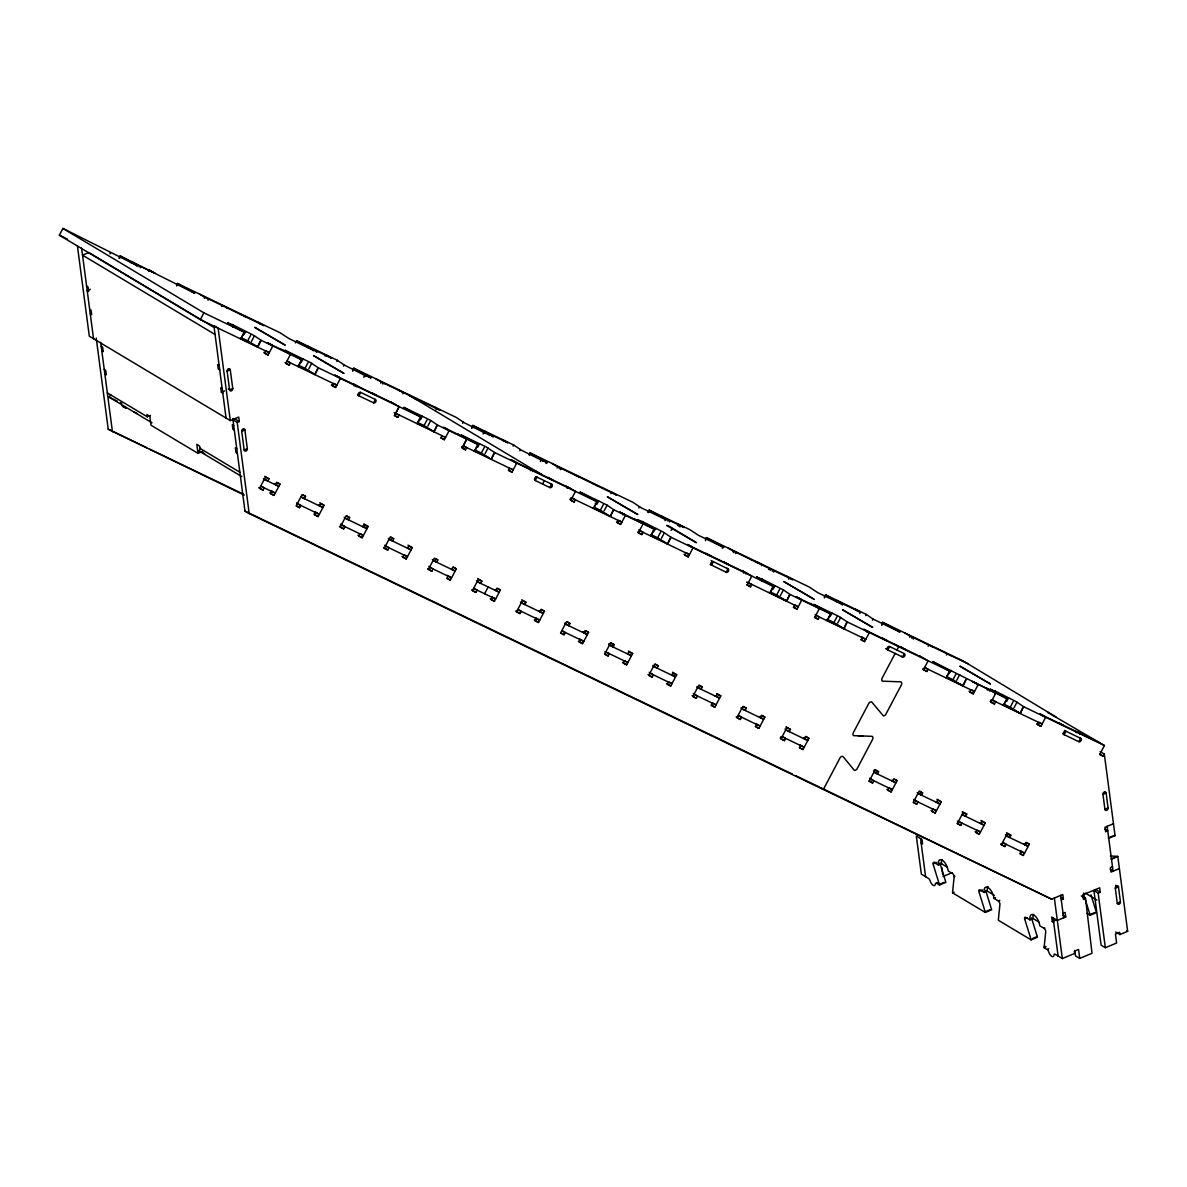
<?xml version="1.0" encoding="UTF-8"?>
<svg xmlns="http://www.w3.org/2000/svg" width="1187" height="1187" viewBox="0 0 1187 1187"><rect width="100%" height="100%" fill="white"/><g stroke="black" fill="none" stroke-linecap="round" stroke-linejoin="round"><path stroke-width="1.5" d="M939.867 862.994L945.683 881.718A2.552 1.142 67.4 0 1 945.831 882.386L939.51 885.027A2.552 1.142 67.4 0 0 939.362 884.345L933.027 863.928A2.552 1.142 67.4 0 1 934.139 862.534L938.368 865.056A8.932 3.991 67.4 0 1 942.27 860.174A8.932 3.991 67.4 0 1 948.235 870.976L952.464 873.498A2.552 1.142 67.4 0 1 954.17 876.585L952.567 892.253A2.552 1.142 67.4 0 0 952.597 892.861L985.314 912.447L991.62 909.806A2.552 1.142 67.4 0 0 991.486 909.123L985.67 890.413M1081.283 895.903L1085.512 898.44L1092.025 953.28L1079.725 958.399L1078.553 949.437L1074.339 951.188L1074.636 953.443L1062.335 958.562L1055.139 954.244A2.552 1.142 67.4 0 0 1054.011 954.956A5.104 2.285 67.4 0 1 1051.741 956.351A5.104 2.285 67.4 0 1 1048.685 951.766A2.552 1.142 67.4 0 0 1047.157 949.481L1044.189 947.701A2.552 1.142 67.4 0 1 1044.159 947.092L1045.762 931.424A2.552 1.142 67.4 0 0 1044.056 928.338L1039.827 925.801A8.932 3.991 67.4 0 0 1033.862 914.999A8.932 3.991 67.4 0 0 1029.96 919.895L1025.731 917.358A2.552 1.142 67.4 0 0 1024.618 918.768L1030.954 939.184A2.552 1.142 67.4 0 1 1031.102 939.867L1037.423 937.226A2.552 1.142 67.4 0 0 1037.275 936.543L1031.458 917.833M266.437 351.026L269.256 352.717L200.336 319.6L59.35 235.204L62.926 228.438L137.469 265.754L120.199 255.962L119.012 258.217M109.946 253.84L110.539 252.712M119.486 258.484L120.673 256.229M131.119 262.906L131.846 261.555L137.484 264.924L136.876 266.051M138.998 266.897L139.591 265.769L141.001 266.615L140.407 267.743M148.761 271.378L149.473 270.028L155.111 273.396L136.075 264.078M152.01 422.824L109.249 397.23L110.673 394.514M176.581 285.162L177.471 283.47L280.147 332.805L288.827 338.503L313.783 350.477L296.616 340.728L295.326 342.924M176.759 286.008L177.471 283.47M204.476 298.53L205.069 297.403L199.431 294.02M207.992 300.222L208.586 299.094L207.176 298.249M200.336 319.6L203.897 312.834L62.926 228.438M221.568 306.572L222.162 305.445L223.571 306.291M232.771 327.286L233.676 325.594L231.984 324.363L253.41 335.149L261.185 340.357L302.091 360.017L298.174 366.575M241.362 337.865L244.344 332.226L227.652 322.716L233.676 325.594M244.344 332.226L240.768 338.992M246.006 331.514L243.765 334.615M242 338.072L247.727 340.817L250.709 335.179M251.496 341.381L254.478 335.743M241.762 476.566L199.001 450.971L200.425 448.256M261.185 340.357L257.609 347.123L260.265 341.277M272.12 345.12L267.179 342.583L272.817 345.951L268.054 354.972L264.538 353.281L265.725 351.026M296.394 342.079L296.987 340.951M282.699 350.195L281.289 349.349L290.459 354.423L285.696 363.445L289.213 365.136L290.414 362.881L287.58 361.189M307.433 347.613L308.145 346.263L313.798 349.646L313.19 350.773M298.634 365.373L301.617 359.735L284.821 350.239L309.777 362.183L318.457 367.881L421.133 417.216L417.216 423.774M303.293 359.038L301.038 362.139M299.272 365.581L305 368.341L307.982 362.703M315.312 351.619L315.905 350.491L317.315 351.337L316.721 352.465M308.768 368.905L311.751 363.267M318.457 367.881L314.881 374.647L317.537 368.801M325.075 356.085L325.787 354.735L331.425 358.118L312.374 348.8M263.559 478.554L267.787 481.091L268.974 478.836L265.458 477.144L259.493 488.406L263.024 490.112L264.211 487.857L261.392 486.166M336.826 361.456L337.42 360.329L296.616 340.728M271.704 491.448L270.517 493.703L274.049 495.394L279.998 484.133L277.179 482.441M275.28 484.697L276.467 482.441L279.998 484.133M339.705 377.585L334.764 375.047L340.402 378.43L335.639 387.452L332.123 385.745L333.31 383.49M343.533 366.071L344.126 364.943L337.42 360.329M352.895 369.884L353.785 368.193L456.461 417.527L464.221 422.735L485.661 433.433L483.97 432.291L483.079 433.982M352.776 371.279L353.785 368.193M354.097 385.923L354.69 384.796L353.281 383.95L358.222 386.487M356.219 386.769L356.812 385.641M363.741 377.362L364.928 375.107L371.056 378L354.26 368.474M301.557 496.982L304.376 498.674L305.563 496.418L302.032 494.712L296.082 505.988L299.614 507.68L300.801 505.425L296.572 502.902M360.655 392.393L358.875 395.775L373.564 402.838A1.914 1.469 -59.1 0 0 375.789 401.785A1.914 1.469 -59.1 0 0 375.359 399.455L360.655 392.393A1.914 1.469 -59.1 0 0 358.444 393.461A1.914 1.469 -59.1 0 0 358.875 395.775L357.465 394.93M380.79 383.238L381.383 382.11L375.745 378.742M382.897 384.084L383.49 382.956L384.9 383.802M315.787 512.636L314.6 514.891L318.131 516.582L324.081 505.306L319.852 502.769M319.362 505.87L320.549 503.614L324.081 505.306M373.564 402.838L375.359 399.455M402.823 393.832L403.417 392.704L402.007 391.858M394.603 413.15L399.129 415.124L397.942 417.379L394.41 415.687L399.173 406.666L390.019 401.592L391.428 402.438M396.503 411.741L399.173 406.666M344.215 517.309L348.444 519.847L349.646 517.591L346.114 515.9L340.165 527.176L343.696 528.868L344.883 526.613L340.654 524.075M417.676 422.572L420.658 416.934L403.862 407.438M363.919 523.957L368.148 526.479L362.198 537.756L358.682 536.064L359.869 533.809M363.919 524.372L364.632 524.788L363.43 527.043L362.376 526.42M403.966 407.438L422.32 416.236L420.539 419.619L419.545 419.026M417.498 422.394L424.041 425.539L427.023 419.901M436.03 409.782L436.623 408.654L435.214 407.809M427.81 426.103L430.792 420.465L422.32 416.236M430.792 420.465L437.499 425.08L433.923 431.845L436.579 425.999M442.039 435.733L440.852 437.988L444.368 439.68L449.131 430.673L443.493 427.29L448.434 429.828M391.636 540.085L388.297 538.497L392.526 541.02L393.713 538.764L390.197 537.073L384.247 548.349L387.763 550.041L388.95 547.786L384.722 545.248M462.574 423.255L463.167 422.127M403.951 554.982L402.749 557.237L406.28 558.943L412.23 547.667L408.002 545.13M407.512 548.231L408.699 545.975L412.23 547.667M461.595 446.757L465.527 449.858L466.714 447.603L463.894 445.911M471.64 427.646L472.827 425.391L513.734 445.036L521.508 450.259L542.934 460.942L541.242 459.814L540.352 461.506M471.818 428.477L472.827 425.391M465.527 449.858L462.01 448.152L466.758 439.145L457.603 434.071L459.013 434.917M463.909 444.546L466.758 439.145M474.948 450.096L477.337 445.585M593.396 508.407L597.447 501.923L494.771 452.588L486.077 446.891L461.135 434.932L478.302 444.665L474.488 451.297M479.593 443.745L477.812 447.128L476.818 446.549M489.504 435.481L490.097 434.353L484.459 430.97M475.586 450.303L481.314 453.048L484.296 447.425M491.626 436.326L492.219 435.199L493.629 436.044L493.035 437.172M485.082 453.612L488.065 447.989M428.804 566.436L433.032 568.959L431.845 571.214L428.314 569.523L434.264 558.261L437.795 559.952L436.608 562.208L432.38 559.67L435.703 561.273M494.771 452.588L491.195 459.354L493.851 453.523M513.14 446.164L513.734 445.036M448.018 576.17L446.831 578.425L450.363 580.117L456.312 568.84L453.493 567.149M451.594 569.404L452.781 567.149L456.312 568.84M509.624 468.212L508.437 470.467L511.953 472.159L516.716 463.138L511.078 459.77L516.019 462.307M519.847 450.778L520.44 449.65M529.209 454.591L530.099 452.9L632.775 502.235L641.455 507.932L666.411 519.906L649.141 510.098L647.954 512.354M529.387 455.437L530.099 452.9M530.411 470.631L531.004 469.503L529.595 468.657L534.536 471.194M532.518 471.476L533.126 470.349M476.462 580.844L480.69 583.381L481.877 581.126L478.346 579.434L472.396 590.711L475.928 592.402L477.115 590.147L474.296 588.455M550.827 483.658L551.673 484.177A1.914 1.469 -59.1 0 1 552.103 486.492A1.914 1.469 -59.1 0 1 549.878 487.56L535.189 480.498L536.969 477.115L536.123 476.61M545.946 463.479L547.37 462.707L530.574 453.182M484.608 593.737L488.183 586.986M542.533 484.029L544.314 480.646M557.089 467.96L557.697 466.832L552.044 463.449M559.211 468.806L559.804 467.678L561.214 468.524L560.62 469.651M549.878 487.56L551.673 484.177L536.969 477.115A1.914 1.469 -59.1 0 0 534.758 478.168A1.914 1.469 -59.1 0 0 535.189 480.498M492.101 597.343L490.914 599.598L494.43 601.29L500.395 590.028L497.576 588.337M495.676 590.577L496.863 588.322L500.395 590.028M567.134 488.287L567.742 487.16L566.333 486.314L575.487 491.373L570.724 500.395L574.256 502.086L575.443 499.831L572.624 498.154M570.324 499L570.917 497.872M520.529 602.032L524.758 604.554L525.96 602.299L522.428 600.607L516.479 611.884L519.995 613.575L521.197 611.32L518.378 609.628M593.99 507.279L596.957 501.656L580.176 492.145M536.183 618.531L534.981 620.771L538.512 622.478L544.462 611.201L541.406 609.376M539.744 611.765L540.946 609.51L544.462 611.201M580.176 492.115L598.634 500.944L596.853 504.327L595.251 503.407M594.628 507.502L600.355 510.247L603.337 504.609M610.934 493.658L611.528 492.531L612.937 493.377M604.124 510.811L607.106 505.172L598.634 500.944M607.106 505.172L613.813 509.787L610.237 516.553L612.878 510.707M624.748 514.55L619.807 512.012L625.445 515.381L620.682 524.402L617.166 522.71L618.353 520.455M622.745 514.832L623.338 513.704M564.611 623.205L568.84 625.742L570.027 623.487L566.511 621.795L560.561 633.057L564.077 634.763L565.264 632.508L562.445 630.816M638.888 507.977L639.481 506.849M580.25 639.704L579.063 641.959L582.594 643.651L588.544 632.374L585.725 630.683M583.826 632.938L585.013 630.683L588.544 632.374M648.428 512.636L649.615 510.38M642.671 524.224L643.577 522.532L641.885 521.316L663.31 532.102L671.085 537.31L773.761 586.645L769.71 593.129M635.327 519.624L633.917 518.778L643.072 523.853L638.309 532.874L641.841 534.565L643.028 532.31L638.799 529.773M651.262 534.803L654.245 529.165L637.553 519.669L643.577 522.532M654.245 529.165L650.802 536.005M655.907 528.467L653.651 531.568M664.987 520.678L665.581 519.55M651.9 535.011L657.628 537.77L660.61 532.132M667.94 521.048L668.533 519.921L669.943 520.767L669.349 521.894M661.396 538.334L664.379 532.696M604.821 651.708L609.346 653.681L608.159 655.936L604.628 654.245L610.578 642.968L614.109 644.66L612.922 646.915L608.99 643.814M671.026 530.381C675.685 527.933 664.987 524.58 666.916 525.589L696.428 542.711L672.213 528.126M671.085 537.31L667.509 544.076L670.165 538.23M677.688 525.515L678.415 524.164L684.053 527.532L665.002 518.229M678.519 526.123L679.112 524.995L680.522 525.841L679.928 526.969M624.332 660.877L623.145 663.132L626.677 664.824L632.626 653.562L628.398 651.025M627.908 654.111L629.095 651.856L632.626 653.562M692.333 547.014L687.392 544.477L693.03 547.86L688.267 556.866L684.751 555.175L685.938 552.919M705.523 539.313L706.413 537.622L809.089 586.942L817.769 592.654L842.725 604.613L825.558 594.88L824.268 597.061M705.404 540.708L706.517 537.681M652.761 665.566L657.005 668.088L658.192 665.833L654.66 664.141L648.71 675.418L652.242 677.109L653.429 674.854L649.2 672.332M722.26 548.201L723.684 547.415M733.403 552.667L733.996 551.54L728.358 548.171M735.525 553.513L736.118 552.385L737.528 553.231M668.415 682.065L667.228 684.32L670.744 686.012L676.694 674.735L672.465 672.198M671.99 675.299L673.177 673.044L676.694 674.735M710.093 564.359L726.192 572.268L727.972 568.885L726.919 568.247M743.448 572.995L744.041 571.867L742.632 571.021L751.801 576.096L747.038 585.117L750.57 586.808L751.757 584.553L747.231 582.58M745.57 573.84L746.163 572.713M757.306 563.128L757.751 562.282L761.98 564.819L761.535 565.665M756.727 578.321L757.321 577.194L762.603 579.731L761.713 581.422M700.182 688.341L696.843 686.739L701.072 689.276L702.259 687.021L698.742 685.329L692.793 696.591L696.309 698.297L697.511 696.042L693.282 693.505M768.731 569.478L769.324 568.35L770.734 569.196L770.14 570.309M772.262 571.17L772.856 570.042L774.265 570.888L773.672 572.015M770.897 590.874L773.271 586.363L756.475 576.867L757.321 577.194M712.497 703.238L711.295 705.493L714.826 707.185L720.776 695.908L717.26 693.802M716.547 693.802L717.26 694.217L716.058 696.472L715.004 695.834M762.603 579.731L760.926 578.514L774.948 585.666L773.167 589.034L772.158 588.455M770.942 592.209L776.669 594.969L779.651 589.331M788.658 579.211L789.251 578.084L787.842 577.238M780.438 595.533L783.42 589.894L774.948 585.666M783.42 589.894L790.023 594.45L786.551 601.26L789.192 595.429M794.667 605.162L793.465 607.418L796.996 609.109L801.759 600.088L796.121 596.72L801.062 599.257M740.925 707.912L745.154 710.449L746.341 708.194L742.825 706.502L736.86 717.779L740.391 719.47L741.578 717.215L738.759 715.524M756.564 724.411L755.377 726.667L758.908 728.358L764.858 717.096L762.039 715.405M760.14 717.645L761.327 715.405L764.858 717.096M824.446 597.907L825.929 595.088M811.641 604.346L810.231 603.5L819.386 608.56L814.623 617.581L818.155 619.273L819.342 617.017L815.113 614.495M836.375 601.75L837.087 600.399L842.725 603.782L842.132 604.91M827.576 619.525L829.95 615.014M946.143 677.911L950.06 671.352L847.399 622.018L838.705 616.32L813.763 604.361L831.034 614.154L826.983 620.638M832.221 613.175L829.965 616.276M828.214 619.733L833.942 622.478L836.924 616.839M837.71 623.041L840.693 617.403M780.542 737.557L781.135 736.43M782.841 736.712L785.66 738.388L784.473 740.643L780.942 738.952L786.892 727.676L786.195 727.26M847.399 622.018L843.823 628.784L846.465 622.938M786.195 726.845L790.423 729.382L789.236 731.637L785.008 729.1M859.759 613.382L860.367 612.255L854.729 608.872M865.768 615.593L866.362 614.465L825.558 594.88M800.646 745.599L799.459 747.855L802.991 749.546L808.941 738.269L805.884 736.444M804.222 738.833L805.409 736.578L808.941 738.269M862.252 637.642L861.065 639.897L864.581 641.588L869.344 632.567L863.706 629.199L868.647 631.736M872.475 620.207L873.068 619.08L866.362 614.465M866.644 632.018L867.237 630.89M881.837 624.021L882.727 622.329L963.443 661.114L1056.148 717.067M881.718 625.43L882.727 622.329M889.597 646.544L887.817 649.927L902.506 656.975A1.914 1.469 -59.1 0 0 904.717 655.921A1.914 1.469 -59.1 0 0 904.286 653.592L889.597 646.544A1.914 1.469 -59.1 0 0 887.386 647.598A1.914 1.469 -59.1 0 0 887.817 649.927L885.695 648.651M895.161 653.458L882.06 678.267A2.552 1.959 -59.1 0 0 882.342 681.16L900.799 681.842A2.552 1.959 -59.1 0 1 901.378 684.944L885.65 714.648A2.552 1.959 -59.1 0 1 883.291 715.776L871.733 702.021A2.552 1.959 -59.1 0 0 868.78 703.431L853.305 732.735A2.552 1.959 -59.1 0 0 853.572 735.643L872.044 736.326A2.552 1.959 -59.1 0 1 872.801 738.997L856.895 769.131A2.552 1.959 -59.1 0 1 854.18 770.14L842.963 756.505A2.552 1.959 -59.1 0 0 840.01 757.914L823.348 789.474L820.172 787.574M896.942 650.075L898.737 646.692L894.508 644.155M909.717 637.374L910.31 636.247L904.672 632.879M911.839 638.235L912.432 637.107L913.842 637.953L913.248 639.081M904.286 653.592L902.506 656.975L901.452 656.352M928.234 646.277L928.827 645.149L927.418 644.304M925.252 667.584L928.071 669.26L926.884 671.516L923.352 669.824L928.115 660.803L918.946 655.743L920.355 656.574M873.454 770.897L877.386 773.983L878.573 771.728L875.056 769.621M874.344 769.621L875.056 770.037L869.107 781.313L872.623 783.005L873.825 780.749L869.581 778.212M946.454 655.031L947.048 653.903L945.638 653.058M946.618 676.709L949.585 671.07L932.789 661.574L1007.348 698.876L1003.43 705.434M888.811 787.945L887.609 790.201L891.14 791.907L897.09 780.631L894.746 779.221M892.372 781.194L893.559 778.939L897.09 780.631M951.262 670.373L949.006 673.474M947.256 676.931L952.983 679.676L955.95 674.038M956.752 680.24L959.719 674.602M966.441 679.216L962.865 685.982L965.506 680.136M977.376 683.964L972.435 681.427L978.073 684.81L973.31 693.831L969.779 692.14L970.981 689.884M922.24 795.038L917.239 792.634L921.468 795.171L922.655 792.916L919.124 791.21L913.174 802.486L916.705 804.178L917.892 801.922L913.664 799.4M987.347 690.181L987.955 689.053L986.531 688.208L995.7 693.282L990.937 702.303L994.469 703.995L995.656 701.74L992.836 700.048M989.468 691.027L990.062 689.899M932.878 809.133L931.691 811.389L935.222 813.08L941.172 801.804L936.944 799.266M936.454 802.367L937.641 800.112L941.172 801.804M990.537 700.894L991.13 699.766M995.003 694.217L996.19 691.962L994.513 690.745L1015.938 701.517L1023.713 706.74L1104.429 745.525L1099.666 754.531L1103.198 756.238L1104.325 754.101L1100.097 751.564M1003.89 704.232L1006.858 698.594L990.062 689.098L996.19 691.962M1008.535 697.897L1006.754 701.28L1005.745 700.686M1004.528 704.44L1010.256 707.2L1013.238 701.562M1014.024 707.764L1017.007 702.125M957.449 821.137L961.974 823.11L960.787 825.366L957.256 823.674L963.206 812.398L962.509 811.967M962.212 812.116L966.737 814.089L965.55 816.344L962.375 814.445M1023.713 706.74L1020.137 713.506L1022.779 707.66M976.96 830.307L975.773 832.562L979.29 834.253L985.255 822.977L981.026 820.454M980.536 823.541L981.723 821.285L985.255 822.977M1044.961 716.444L1040.02 713.906L1045.658 717.289L1040.895 726.296L1037.379 724.604L1038.566 722.349M1008.727 836.583L1005.389 834.995L1009.618 837.518L1010.82 835.262L1007.288 833.571L1001.338 844.847L1004.855 846.539L1006.057 844.283L1003.238 842.592M1079.755 737.81L1080.6 738.314A1.914 1.469 -59.1 0 1 1081.031 740.643A1.914 1.469 -59.1 0 1 1078.82 741.697L1064.131 734.634L1065.911 731.251L1064.502 730.406M1076.149 732.676L1076.757 731.548L1081.683 734.1M1079.68 734.382L1080.274 733.254M1078.82 741.697L1080.6 738.314L1065.911 731.251A1.914 1.469 -59.1 0 0 1063.7 732.305A1.914 1.469 -59.1 0 0 1064.131 734.634M1021.043 851.48L1019.856 853.735L1023.372 855.441L1029.322 844.165L1026.503 842.473M1024.604 844.729L1025.805 842.473L1029.322 844.165M90.36 289.272L87.2 290.592L88.61 291.423L88.031 286.942L86.621 286.097M232.741 388.505L229.581 389.826L227.118 371.145L230.278 369.825L232.741 388.505A1.914 1.469 -59.1 0 1 231.376 390.849A1.914 1.469 -59.1 0 1 229.581 389.826L228.171 388.98M107.334 392.897L147.292 416.8L150.452 415.48M222.192 388.609L220.782 387.763L221.375 392.259L224.536 390.938M77.378 245.561L89.307 336.188L230.293 420.584L238.721 417.067L239.314 421.563L237.207 422.438L232.978 419.901L235.085 419.026L239.314 421.563M241.703 431.296L244.863 429.976L247.326 448.656A1.914 1.469 -59.1 0 1 245.961 451.001A1.914 1.469 -59.1 0 1 244.166 449.977L241.703 431.296A1.914 1.469 -59.1 0 1 243.068 428.952A1.914 1.469 -59.1 0 1 244.863 429.976L243.454 429.13M147.292 416.8L146.995 414.56L149.814 416.251L150.986 425.213L197.992 453.36L202.725 451.372M244.166 449.977L247.326 448.656M934.139 862.534L934.926 862.207M933.813 863.602L936.573 862.445M1102.946 794.355L1106.106 793.035L1108.079 807.991A1.914 1.469 -59.1 0 1 1106.729 810.335A1.914 1.469 -59.1 0 1 1104.919 809.311L1102.946 794.355A1.914 1.469 -59.1 0 1 1104.311 792.026A1.914 1.469 -59.1 0 1 1106.106 793.035L1104.696 792.204M938.368 865.056L941.528 863.75L947.167 867.118M942.982 876.525L952.197 872.682M1104.919 809.311L1108.079 807.991M921.157 843.052L922.566 843.898L921.987 839.417L916.334 836.034L921.364 874.166L928.56 878.469A2.552 1.142 67.4 0 1 930.089 880.769A5.104 2.285 67.4 0 0 933.145 885.339A5.104 2.285 67.4 0 0 935.401 883.944A2.552 1.142 67.4 0 1 936.543 883.247L938.116 882.594M954.17 876.585L954.956 876.258M939.362 884.345L944.11 882.371M1113.48 823.719L1105.052 827.235L1105.646 831.731L1107.753 830.841L1104.934 829.164M952.597 892.861L954.185 892.209M979.601 891.022L982.376 889.864M1109.904 837.295L1114.638 835.307A2.552 1.142 67.4 0 0 1115.053 835.648L1108.732 838.289A2.552 1.142 67.4 0 1 1108.317 837.948M985.314 912.447A2.552 1.142 67.4 0 0 985.165 911.764L978.815 891.348A2.552 1.142 67.4 0 1 979.928 889.953L984.157 892.476L987.317 891.155L994.365 895.384M984.157 892.476A8.932 3.991 67.4 0 1 988.059 887.579A8.932 3.991 67.4 0 1 994.023 898.381L995.611 897.728M994.023 898.381L998.252 900.918L999.84 900.265M1115.825 856.969L1111.091 858.958A2.552 1.142 67.4 0 1 1111.477 859.106L1117.798 856.465L1127.65 931.32L1119.92 934.54L1115.691 932.003M985.165 911.764L989.899 909.791M1112.486 866.718L1110.379 867.608L1110.958 872.089L1119.386 868.572M232.786 418.462L244.982 511.093L249.211 513.615L1051.637 899.167L1062.795 894.508L1063.389 898.989L1061.282 899.865M1024.618 918.768L1027.378 917.61M1084.384 893.826L1085.971 893.158M1093.924 890.636L1096.031 889.746L1100.26 892.283L1098.153 893.158L1093.924 890.636L1101.106 945.193L1105.334 947.716L1116.596 943.027L1115.424 934.05L1119.623 932.299L1119.92 934.54M1029.96 919.895L1033.12 918.575L1038.759 921.958M1085.512 898.44L1083.405 899.316L1082.811 894.835L1099.666 887.802L1100.26 892.283M1115.32 888.262L1118.48 886.941L1120.439 901.897A1.914 1.469 -59.1 0 1 1119.089 904.227A1.914 1.469 -59.1 0 1 1117.279 903.203L1115.32 888.262A1.914 1.469 -59.1 0 1 1116.67 885.917A1.914 1.469 -59.1 0 1 1118.48 886.941L1115.661 885.25M1063.048 913.322L1065.154 912.447L1065.748 916.928L1057.32 920.444L1051.682 917.061L1052.275 921.557L1053.685 922.403M1052.275 921.557L1055.436 920.237M1044.056 928.338L1044.842 928.011M1032.542 938.531L1037.275 936.543M1090.972 894.909L1096.269 911.928A2.552 1.142 67.4 0 1 1096.417 912.61L1090.096 915.251A2.552 1.142 67.4 0 0 1089.948 914.569L1094.681 912.595M1117.279 903.203L1120.439 901.897M1044.159 947.092L1045.747 946.425M1044.189 947.701L1045.777 947.033M1047.157 949.481L1048.744 948.814M858.409 735.955L862.964 736.074M1110.394 855.99L1117.397 856.317A2.552 1.142 67.4 0 1 1117.798 856.465M534.818 470.512L541.88 474.726L409.352 395.39L416.4 399.604M120.199 255.962L194.742 293.278L177.946 283.752M649.141 510.098L690.048 529.758L698.268 535.203L722.853 547.073M203.66 296.557L263.84 325.639L258.202 322.256M379.974 381.264L440.154 410.346L434.516 406.978M488.688 433.507L507.739 442.825L502.101 439.442M556.288 465.987L616.468 495.068L610.815 491.685M732.587 550.694L792.768 579.775L787.129 576.407M841.316 602.937L860.367 612.255M908.901 635.416L967.672 663.652M483.97 432.291L490.097 435.184L473.301 425.658M541.242 459.814L546.539 462.351M59.35 235.204L67.525 239.136M1049.323 713.15L1047.557 712.304L1104.429 745.525M268.588 343.429L286.215 351.886M336.173 375.893L394.945 404.129M444.902 428.136L462.529 436.608M512.487 460.615L571.259 488.851M621.216 512.843L638.843 521.316M688.801 545.323L747.573 573.558M797.53 597.565L815.157 606.038M865.115 630.03L923.887 658.281M973.844 682.273L991.471 690.745M1041.429 714.752L1100.201 742.988M203.897 312.834L244.819 332.494M437.499 425.08L478.406 444.724M613.813 509.787L654.72 529.447M790.127 594.509L831.034 614.154M240.16 338.236L256.57 346.129M297.729 365.908L314.229 373.831M418.002 423.685L432.854 430.822M474.043 450.615L488.896 457.752M592.669 507.606L607.521 514.743M650.357 535.322L665.21 542.459M768.983 592.328L785.482 600.251M826.671 620.044L844.818 628.769M946.944 677.836L963.443 685.76M1002.985 704.752L1019.485 712.69M286.883 361.189L336.841 385.196L334.022 383.505M463.197 445.897L513.155 469.904L511.745 469.058M571.926 498.139L621.869 522.146L619.05 520.455M639.511 530.619L689.469 554.626L686.65 552.934M815.825 615.326L865.768 639.333L861.539 636.796M924.539 667.569L974.497 691.576L971.678 689.884M992.139 700.048L1042.082 724.04L1039.263 722.364M109.249 397.23L117.216 401.058M122.751 406.547L126.267 408.239L122.038 405.702M133.76 411.83L137.291 413.536M368.148 526.479L364.632 524.788M875.056 770.037L878.573 771.728M717.26 694.217L720.776 695.908M786.892 727.676L790.423 729.382M963.206 812.398L966.737 814.089M274.345 483.569L276.69 484.697M582.891 631.825L585.236 632.953M759.205 716.533L761.55 717.66M1023.669 843.601L1026.028 844.729M608.694 644.378L613.679 646.781M264.256 479.4L278.811 486.388L274.583 483.851M300.845 496.967L322.879 507.561L318.65 505.024M344.927 518.155L366.961 528.734L362.732 526.212M388.995 539.328L411.043 549.922L408.224 548.231M433.077 560.501L455.125 571.095L452.306 569.404M477.159 581.689L499.193 592.268L494.964 589.746M521.241 602.862L543.275 613.456L539.046 610.919M565.309 624.05L587.357 634.63L583.129 632.107M609.391 645.224L631.425 655.817L627.196 653.28M653.473 666.397L675.507 676.991L671.278 674.453M697.555 687.585L719.589 698.164L715.36 695.641M741.623 708.758L763.671 719.352L759.443 716.814M785.705 729.931L807.739 740.525L803.51 737.988M873.869 772.292L895.903 782.886L891.674 780.349M917.937 793.465L939.985 804.059L935.757 801.522M962.019 814.653L984.053 825.232L979.824 822.71M1006.101 835.826L1028.135 846.42L1023.906 843.883M199.001 450.971L204.639 453.671M260.695 486.166L275.236 493.154L271.007 490.617M297.269 503.733L319.318 514.327L315.089 511.79M341.352 524.921L363.385 535.5L360.566 533.809M385.434 546.094L407.467 556.688L404.648 554.997M429.516 567.267L451.55 577.861L447.321 575.324M473.583 588.455L495.632 599.034L491.403 596.512M517.666 609.628L539.699 620.222L535.471 617.685M561.748 630.801L583.781 641.395L579.553 638.858M605.815 651.989L627.864 662.569L625.045 660.892M649.897 673.163L671.946 683.757L669.127 682.065M693.98 694.336L716.013 704.93L713.194 703.238M738.062 715.524L760.095 726.103L755.867 723.58M782.129 736.697L804.178 747.291L799.949 744.753M870.294 779.058L892.327 789.652L889.508 787.96M914.376 800.231L936.409 810.825L933.59 809.133M958.443 821.419L980.492 831.998L977.673 830.321M1002.525 842.592L1024.559 853.186L1020.33 850.649M96.221 338.028L108.225 429.219L146.609 447.662M149.948 449.265L243.424 494.163M108.225 429.219L244.314 495.098M244.982 511.093L792.412 774.117M795.75 775.719L819.119 786.936M820.781 787.738L1051.637 899.167M1010.256 707.2L1019.811 713.298M952.983 679.676L962.538 685.774M833.942 622.478L843.497 628.576M776.669 594.969L786.224 601.067M657.628 537.77L667.183 543.869M600.355 510.247L609.91 516.345M481.314 453.048L490.869 459.146M424.041 425.539L433.596 431.638M305 368.341L314.555 374.439M247.727 340.817L257.282 346.916M883.202 622.611L899.998 632.107L873.068 619.08M706.888 537.889L723.684 547.4M344.126 364.943L366.62 376.324L364.928 375.107M949.17 654.749L950.579 655.595M1076.757 731.548L1078.167 732.394M930.949 645.995L932.359 646.841M1063.463 725.346L1058.537 722.794L1059.946 723.64M1099.666 754.116L1103.198 756.238M855.426 609.717L856.836 610.563M1062.721 733.789L1064.131 734.634M844.847 604.628L846.257 605.474M1036.666 723.773L1040.895 726.296M905.369 649.378L900.443 646.841L901.853 647.687M990.24 701.458L994.469 703.995M754.635 561.288L756.045 562.134M887.149 640.624L882.223 638.087L883.632 638.932M751.104 559.596L752.513 560.442M969.082 691.294L973.31 693.831M922.655 668.993L926.884 671.516M660.773 515.692L666.411 519.06M861.065 639.481L864.581 641.588M596.542 485.32L597.951 486.166M729.055 564.671L724.129 562.134L725.539 562.964M593.01 483.628L594.42 484.474M795.364 605.177L798.183 606.854L746.816 582.016M814.638 617.166L818.155 619.273M578.321 476.566L579.731 477.411M710.85 555.917L705.909 553.379L707.318 554.225M574.79 474.874L576.199 475.72M793.48 607.002L796.996 609.109M711.176 560.561L727.972 568.885A1.914 1.469 -59.1 0 1 728.403 571.214A1.914 1.469 -59.1 0 1 726.192 572.268M747.038 584.701L750.57 586.808M502.798 440.288L504.208 441.134M684.038 554.344L688.267 556.866M420.228 400.612L421.637 401.458M552.741 479.949L547.815 477.411L549.225 478.257M416.696 398.921L418.106 399.767M637.612 532.028L641.841 534.565M398.476 390.167L399.885 391.013M616.454 521.865L620.682 524.402M570.027 499.564L574.256 502.086M326.484 355.566L327.894 356.412M508.437 470.052L511.953 472.159M258.9 323.101L260.309 323.947M243.914 315.905L245.323 316.736M376.442 395.241L371.501 392.704L372.911 393.55M240.382 314.199L241.792 315.045M444.146 436.593L445.555 437.424L394.203 412.586M225.693 307.151L227.103 307.982M440.852 437.573L444.368 439.68M394.425 415.272L397.942 417.379M150.17 270.859L151.58 271.704M331.41 384.914L335.639 387.452M284.984 362.599L289.213 365.136M263.826 352.435L268.054 354.972M213.497 327.137L88.862 252.519L82.541 255.16L215.07 334.497M1110.246 869.522L1113.065 871.213L1107.159 826.36M1006.591 832.74L1010.82 835.262M228.868 368.979L230.278 369.825A1.914 1.469 -59.1 0 0 228.483 368.801A1.914 1.469 -59.1 0 0 227.118 371.145M219.135 365.448L217.725 364.602L218.319 369.083L219.729 369.929M919.836 791.225L922.655 792.916M1020.553 853.75L1023.372 855.441M1086.239 893.663L1096.936 900.072M1000.626 844.002L1004.855 846.539M975.061 831.731L979.29 834.253M957.256 823.259L960.787 825.366M930.994 810.543L935.222 813.08M913.886 802.501L916.705 804.178M89.663 309.273L91.073 310.119L91.666 314.6L90.257 313.754M1126.597 930.682L1127.65 931.32M886.912 789.37L891.14 791.907M221.375 392.259L222.785 393.09M869.107 780.898L872.623 783.005M743.522 706.502L746.341 708.194M1060.57 897.298L1063.389 898.989M1086.98 913.382L1090.096 915.251M699.44 685.329L702.259 687.021M799.459 747.439L802.991 749.546M780.245 738.121L784.473 740.643M655.372 664.156L658.192 665.833M673.4 675.314L674.809 676.145M756.089 726.681L758.908 728.358M736.163 716.933L740.391 719.47M610.578 642.553L614.109 644.66M1062.929 915.236L1065.748 916.928M711.31 705.078L714.826 707.185M692.08 695.76L696.309 698.297M567.208 621.795L570.027 623.487M666.515 683.475L670.744 686.012M101.207 346.248L102.616 347.094L103.21 351.589L101.785 350.744M233.72 425.599L232.311 424.753L232.904 429.234L234.314 430.08M648.013 674.587L652.242 677.109M521.731 599.776L525.96 602.299M622.448 662.301L626.677 664.824M604.628 653.829L608.159 655.936M477.649 578.588L481.877 581.126M578.366 641.114L582.594 643.651M561.258 633.072L564.077 634.763M435.451 558.543L437.795 559.952M534.284 619.94L538.512 622.478M515.766 611.038L519.995 613.575M390.894 537.088L393.713 538.764M490.201 598.767L494.43 601.29M104.248 369.424L105.658 370.27L106.251 374.751L104.842 373.905M236.777 448.76L235.367 447.914L235.961 452.41L237.37 453.256M471.699 589.865L475.928 592.402M346.827 515.9L349.646 517.591M364.854 527.058L366.264 527.903M447.544 578.425L450.363 580.117M1079.725 958.399L1075.496 955.876L1074.799 950.49M427.617 568.692L431.845 571.214M302.744 494.727L305.563 496.418M402.052 556.406L406.28 558.943M264.746 476.299L268.974 478.836M383.535 547.504L387.763 550.041M357.97 535.233L362.198 537.756M936.543 883.247L939.51 885.027M1031.102 939.867L998.401 920.281A2.552 1.142 67.4 0 1 998.371 919.673L999.958 904.004A2.552 1.142 67.4 0 0 998.252 900.918M339.452 526.331L343.696 528.868M313.887 514.045L318.131 516.582M296.795 506.003L299.614 507.68M239.863 472.233L199.92 448.315L199.624 446.075L196.805 444.383L197.992 453.36M120.406 402.586L121.816 403.432M269.82 492.872L274.049 495.394M258.796 487.575L263.024 490.112M1089.948 914.569L1083.597 894.152A2.552 1.142 67.4 0 1 1083.672 893.054M1104.325 754.101L1115.053 835.648M1098.153 893.158L1105.334 947.716M1060.688 895.384L1063.641 917.803M1054.368 898.025L1062.335 958.562M1053.092 917.907L1058.107 956.025M941.795 867.563L942.745 874.745M920.578 838.571L925.593 876.689M237.207 422.438L249.211 513.615M230.293 420.584L218.126 328.161L213.897 325.624L226.064 418.061M100.687 342.39L112.453 431.742M81.606 248.098L93.536 338.71M1033.12 918.575A8.932 3.991 67.4 0 1 1033.521 914.376M941.528 863.75A8.932 3.991 67.4 0 1 941.929 859.551M987.317 891.155A8.932 3.991 67.4 0 1 988.029 886.481M254.804 327.404L285.028 345.046L254.804 327.404M313.576 355.64L343.8 373.297L313.576 355.64M783.746 581.541L813.97 599.198L783.746 581.541M842.518 609.777L872.742 627.433L842.666 609.821M960.06 666.248L990.284 683.905L960.06 666.248M607.432 496.819L637.656 514.475L607.432 496.819M713.283 561.822L711.503 565.205A1.914 1.469 -59.1 0 1 711.072 562.875A1.914 1.469 -59.1 0 1 713.283 561.822"/></g></svg>
